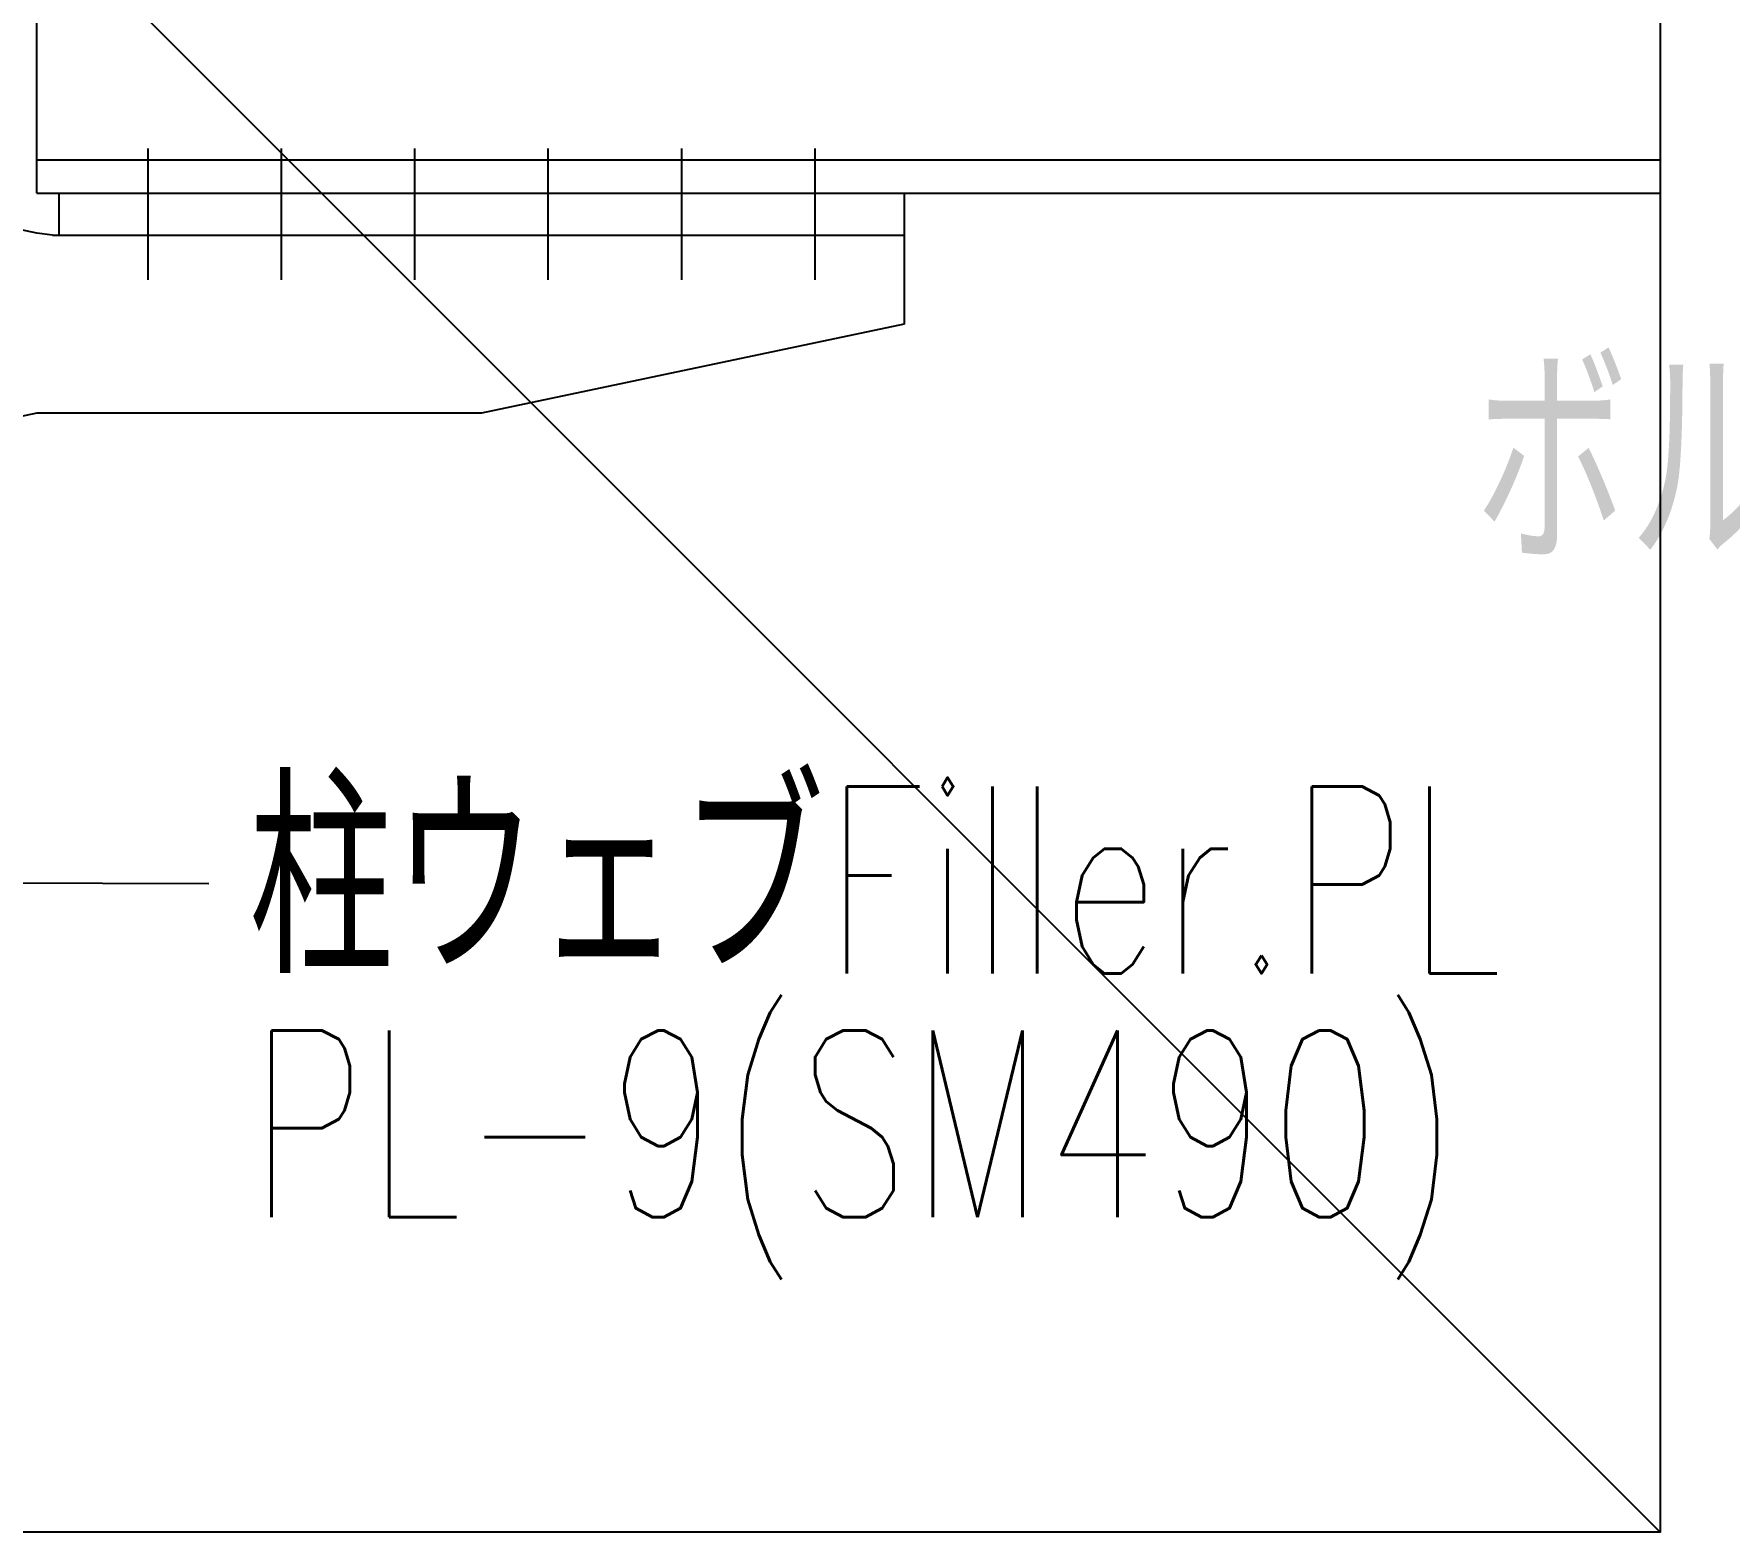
# Model space of a CAD drawing. Extents: x -668440 to 1010955, y -1678500 to 210463.
# Drawn here: x -555461 to -547837, y -1049743 to -1043008 of the extents above; entities that cross this region are included whole.
import ezdxf
from ezdxf.enums import TextEntityAlignment as Align

# ---------------------------------------------------------------- set-up
doc = ezdxf.new("R2010")
doc.units = 0
doc.header["$MEASUREMENT"] = 0
doc.layers.get('0').update_dxf_attribs({"color": 3, "linetype": 'CONTINUOUS'})
doc.layers.add('00_ADDL', color=253, linetype='CONTINUOUS', plot=False)
for name, color, linetype in [('_1-3_L-CS', 1, 'CONTINUOUS'), ('_1-B_TXT1', 3, 'CONTINUOUS'), ('BEAM_H-596x199x10x15x13', 7, 'CONTINUOUS'), ('BOLT', 4, 'CONTINUOUS'), ('C400-N19-6M22_d', 7, 'CONTINUOUS')]:
    doc.layers.add(name, color=color, linetype=linetype)
doc.styles.add('S030', font='simplex.shx', dxfattribs={"width": 0.8, "bigfont": 'extfont2.shx'})

# ---------------------------------------------------------------- blocks, each defined once
blk = doc.blocks.new('剛接合部C1Y')
at = {"layer": '00_ADDL'}
blk.add_line((-223684.62063, -407799.07507), (-221884.62063, -409599.07507), dxfattribs=at)
blk.add_lwpolyline([(-223684.62063, -409599.07507), (-223684.62063, -407799.07507), (-221884.62063, -407799.07507), (-221884.62063, -409599.07507)], close=True, dxfattribs=at)
at = {"layer": '_1-3_L-CS'}
blk.add_line((-222634.52507, -409307.21283), (-222537.2322, -409307.51848), dxfattribs=at)
at = {"layer": 'BEAM_H-596x199x10x15x13'}
for p, q in [((-222614.62063, -408997.07507), (-222614.62063, -408401.07507)), ((-222614.62063, -408982.07507), (-221884.62063, -408982.07507)), ((-222614.62063, -408997.07507), (-221884.62063, -408997.07507))]:
    blk.add_line(p, q, dxfattribs=at)
at = {"layer": 'BOLT'}
for p, q in [((-222564.62063, -409036.07507), (-222564.62063, -408977.07507)), ((-222504.62063, -409036.07507), (-222504.62063, -408977.07507)), ((-222444.62063, -409036.07507), (-222444.62063, -408977.07507)), ((-222384.62063, -409036.07507), (-222384.62063, -408977.07507)), ((-222324.62063, -409036.07507), (-222324.62063, -408977.07507)), ((-222264.62063, -409036.07507), (-222264.62063, -408977.07507))]:
    blk.add_line(p, q, dxfattribs=at)
at = {"layer": 'C400-N19-6M22_d'}
for p, q in [((-222604.62063, -409016.07507), (-222604.62063, -408997.07507)), ((-222604.62063, -408997.07507), (-222224.62063, -408997.07507)), ((-222224.62063, -408997.07507), (-222224.62063, -409056.07507)), ((-222614.62063, -409015.07507), (-222624.62063, -409013.07507)), ((-222607.62063, -409016.07507), (-222614.62063, -409015.07507)), ((-222607.62063, -409016.07507), (-222224.62063, -409016.07507)), ((-222224.62063, -409056.07507), (-222414.62063, -409096.07507)), ((-222614.62063, -409096.07507), (-222624.62063, -409098.07507)), ((-222414.62063, -409096.07507), (-222614.62063, -409096.07507))]:
    blk.add_line(p, q, dxfattribs=at)
at = {"layer": '_1-B_TXT1', "color": 3, "style": 'S030', "width": 0.7}
for s, height, p in [('ボルト締結用切欠', 90, (-221968.05603, -409118.48135)), ('柱ウェブFiller.PL', 84, (-222519.17716, -409305.86964)), ('PL-9(SM490)', 84, (-222519.17716, -409415.50861))]:
    blk.add_text(s, height=height, dxfattribs=at).set_placement(p, align=Align.MIDDLE_LEFT)

msp = doc.modelspace()

# ---------------------------------------------------------------- block references
at = {"xscale": 10, "yscale": 10, "zscale": 10}
msp.add_blockref('剛接合部C1Y', (1670698.6842, 3046247.35843, 5600), dxfattribs=at)

doc.saveas('drawing.dxf')
